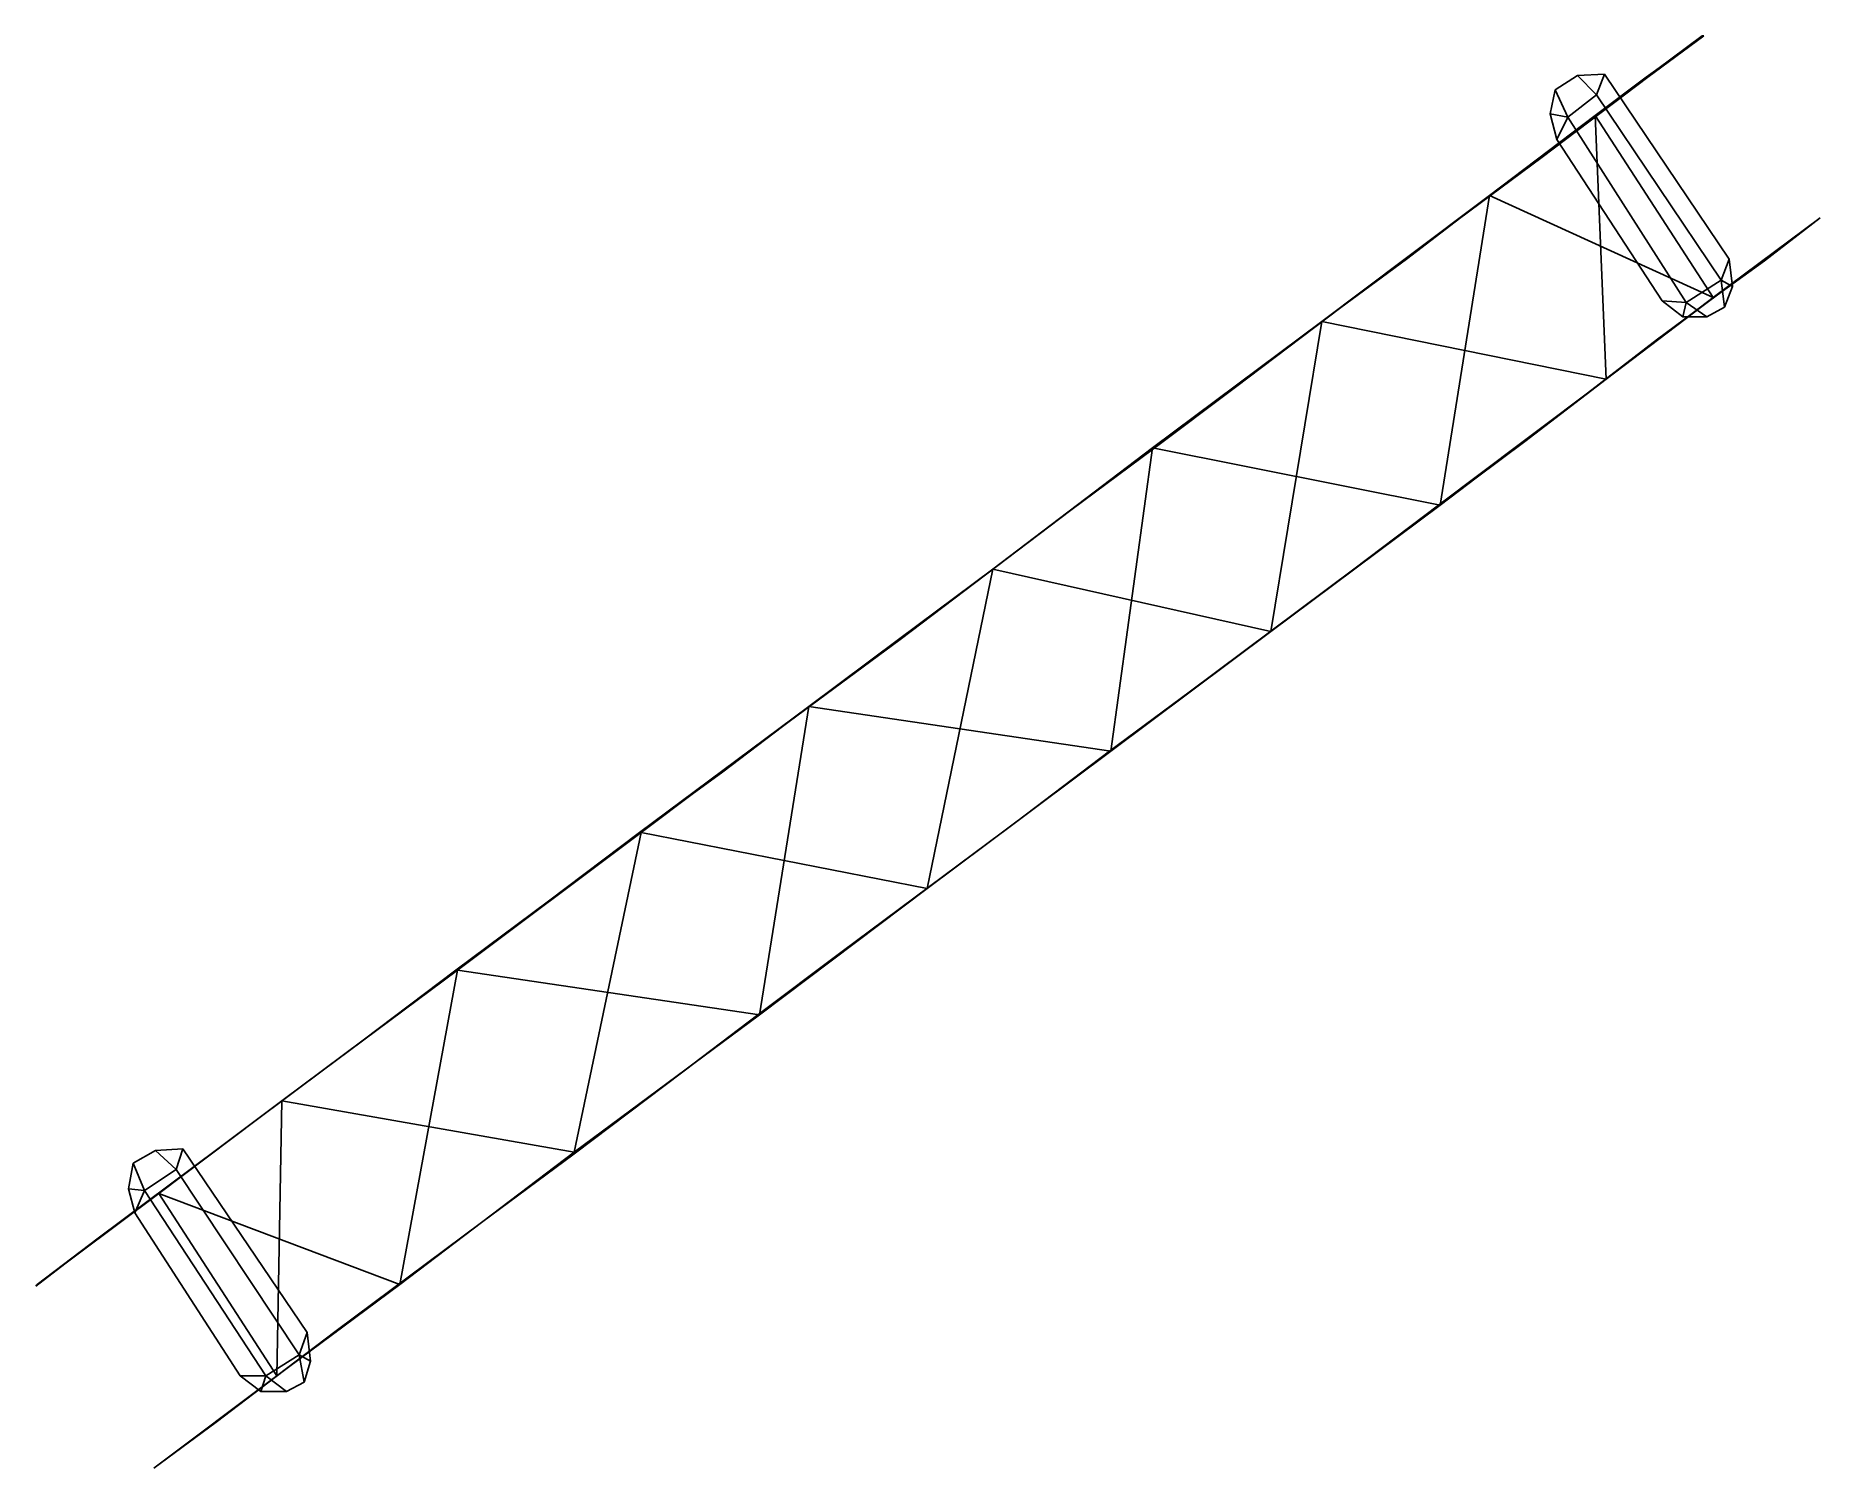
# Model space of a CAD drawing. Header units: metres. Extents: x -969 to 148, y -1784 to -887.
import ezdxf

# ---------------------------------------------------------------- set-up
doc = ezdxf.new("R2010")
doc.units = ezdxf.units.M

msp = doc.modelspace()

# ---------------------------------------------------------------- linework, layer by layer
for p, q in [((74, -887, 145), (7, -937, 205)), ((39, -913, 93), (75, -887, 94)), ((40, -913, 144), (74, -887, 145)), ((75, -887, 94), (40, -913, 144)), ((74, -887, 145), (75, -887, 94)), ((-26, -963, 144), (40, -913, 144)), ((-4, -912, -11), (-18, -921, -11)), ((13, -911, -11), (-4, -912, -11)), ((13, -911, -11), (-4, -912, -11)), ((-4, -912, -11), (8, -924, 91)), ((40, -913, 144), (7, -937, 93)), ((7, -937, 93), (39, -913, 93)), ((13, -911, -11), (8, -924, 91)), ((13, -911, -11), (91, -1027, -11)), ((40, -913, 144), (39, -913, 93)), ((-18, -921, -11), (-21, -936, -11)), ((-18, -921, -11), (-21, -936, -11)), ((-10, -938, 91), (-18, -921, -11)), ((-10, -938, 91), (8, -924, 91)), ((8, -924, 91), (86, -1040, 91)), ((7, -937, 205), (-59, -987, 253)), ((7, -937, 93), (-26, -963, 144)), ((-26, -963, 95), (7, -937, 93)), ((-21, -936, -11), (-10, -938, 91)), ((-21, -936, -11), (-17, -952, -11)), ((-10, -938, 91), (-17, -952, -11)), ((-10, -938, 91), (64, -1054, 91)), ((14, -1102, 252), (7, -937, 205)), ((7, -937, 205), (81, -1051, 205)), ((7, -937, 205), (7, -937, 93)), ((-17, -952, -11), (49, -1053, -11)), ((-111, -1026, 145), (-26, -963, 144)), ((-26, -963, 144), (-59, -987, 94)), ((-59, -987, 94), (-26, -963, 95)), ((-26, -963, 144), (-26, -963, 95)), ((-59, -987, 253), (-164, -1066, 313)), ((-59, -987, 94), (-111, -1026, 145)), ((-111, -1027, 93), (-59, -987, 94)), ((-59, -987, 253), (-90, -1181, 312)), ((81, -1051, 205), (-59, -987, 253)), ((-59, -987, 253), (-59, -987, 94)), ((148, -1001, 144), (81, -1051, 205)), ((113, -1028, 93), (148, -1001, 93)), ((114, -1027, 143), (148, -1001, 144)), ((148, -1001, 93), (114, -1027, 143)), ((148, -1001, 144), (148, -1001, 93)), ((-218, -1107, 145), (-111, -1026, 145)), ((-111, -1026, 145), (-164, -1066, 93)), ((-164, -1066, 93), (-111, -1027, 93)), ((-111, -1026, 145), (-111, -1027, 93)), ((46, -1077, 144), (114, -1027, 143)), ((114, -1027, 143), (80, -1052, 93)), ((86, -1040, 91), (91, -1027, -11)), ((93, -1044, -11), (91, -1027, -11)), ((114, -1027, 143), (113, -1028, 93)), ((80, -1052, 93), (113, -1028, 93)), ((86, -1040, 91), (64, -1054, 91)), ((64, -1054, 91), (86, -1040, 91)), ((88, -1057, -11), (86, -1040, 91)), ((86, -1040, 91), (93, -1044, -11)), ((93, -1044, -11), (88, -1057, -11)), ((88, -1057, -11), (93, -1044, -11)), ((81, -1051, 205), (14, -1102, 252)), ((80, -1052, 93), (46, -1077, 144)), ((47, -1077, 94), (80, -1052, 93)), ((64, -1054, 91), (49, -1053, -11)), ((49, -1053, -11), (62, -1063, -11)), ((62, -1063, -11), (64, -1054, 91)), ((64, -1054, 91), (77, -1063, -11)), ((77, -1063, -11), (88, -1057, -11)), ((81, -1051, 205), (80, -1052, 93)), ((-164, -1066, 313), (-270, -1145, 354)), ((-164, -1066, 93), (-218, -1107, 145)), ((-218, -1107, 93), (-164, -1066, 93)), ((-196, -1260, 354), (-164, -1066, 313)), ((-164, -1066, 313), (14, -1102, 252)), ((-164, -1066, 313), (-164, -1066, 93)), ((77, -1063, -11), (62, -1063, -11)), ((62, -1063, -11), (77, -1063, -11)), ((-37, -1141, 144), (46, -1077, 144)), ((46, -1077, 144), (14, -1102, 93)), ((14, -1102, 93), (47, -1077, 94)), ((46, -1077, 144), (47, -1077, 94)), ((14, -1102, 252), (-90, -1181, 312)), ((-38, -1141, 93), (14, -1102, 93)), ((14, -1102, 93), (-37, -1141, 144)), ((14, -1102, 252), (14, -1102, 93)), ((-321, -1184, 145), (-218, -1107, 145)), ((-218, -1107, 145), (-270, -1146, 94)), ((-270, -1146, 94), (-218, -1107, 93)), ((-218, -1107, 145), (-218, -1107, 93)), ((-270, -1145, 354), (-370, -1221, 372)), ((-270, -1146, 94), (-321, -1184, 145)), ((-321, -1184, 93), (-270, -1146, 94)), ((-270, -1145, 354), (-296, -1335, 372)), ((-90, -1181, 312), (-270, -1145, 354)), ((-270, -1145, 354), (-270, -1146, 94)), ((-144, -1221, 145), (-37, -1141, 144)), ((-37, -1141, 144), (-91, -1181, 93)), ((-91, -1181, 93), (-38, -1141, 93)), ((-37, -1141, 144), (-38, -1141, 93)), ((-428, -1265, 145), (-321, -1184, 145)), ((-321, -1184, 145), (-370, -1221, 93)), ((-370, -1221, 93), (-321, -1184, 93)), ((-321, -1184, 145), (-321, -1184, 93)), ((-90, -1181, 312), (-196, -1260, 354)), ((-91, -1181, 93), (-144, -1221, 145)), ((-144, -1221, 93), (-91, -1181, 93)), ((-90, -1181, 312), (-91, -1181, 93)), ((-370, -1221, 372), (-485, -1307, 372)), ((-429, -1265, 93), (-370, -1221, 93)), ((-370, -1221, 93), (-428, -1265, 145)), ((-411, -1421, 372), (-370, -1221, 372)), ((-370, -1221, 372), (-196, -1260, 354)), ((-370, -1221, 372), (-370, -1221, 93)), ((-247, -1298, 144), (-144, -1221, 145)), ((-144, -1221, 145), (-196, -1260, 93)), ((-196, -1260, 93), (-144, -1221, 93)), ((-144, -1221, 145), (-144, -1221, 93)), ((-196, -1260, 354), (-296, -1335, 372)), ((-196, -1260, 93), (-247, -1298, 144)), ((-247, -1298, 93), (-196, -1260, 93)), ((-196, -1260, 354), (-196, -1260, 93)), ((-539, -1347, 145), (-428, -1265, 145)), ((-428, -1265, 145), (-485, -1307, 94)), ((-485, -1307, 94), (-429, -1265, 93)), ((-428, -1265, 145), (-429, -1265, 93)), ((-355, -1379, 145), (-247, -1298, 144)), ((-247, -1298, 144), (-297, -1335, 93)), ((-297, -1335, 93), (-247, -1298, 93)), ((-247, -1298, 144), (-247, -1298, 93)), ((-485, -1307, 372), (-590, -1386, 355)), ((-485, -1307, 94), (-539, -1347, 145)), ((-539, -1348, 93), (-485, -1307, 94)), ((-485, -1307, 372), (-516, -1500, 354)), ((-296, -1335, 372), (-485, -1307, 372)), ((-485, -1307, 372), (-485, -1307, 94)), ((-296, -1335, 372), (-411, -1421, 372)), ((-297, -1335, 93), (-355, -1379, 145)), ((-355, -1379, 93), (-297, -1335, 93)), ((-296, -1335, 372), (-297, -1335, 93)), ((-648, -1429, 144), (-539, -1347, 145)), ((-539, -1347, 145), (-591, -1386, 93)), ((-591, -1386, 93), (-539, -1348, 93)), ((-539, -1347, 145), (-539, -1348, 93)), ((-465, -1461, 144), (-355, -1379, 145)), ((-355, -1379, 145), (-411, -1421, 93)), ((-411, -1421, 93), (-355, -1379, 93)), ((-355, -1379, 145), (-355, -1379, 93)), ((-590, -1386, 355), (-705, -1472, 312)), ((-649, -1430, 93), (-591, -1386, 93)), ((-591, -1386, 93), (-648, -1429, 144)), ((-632, -1586, 312), (-590, -1386, 355)), ((-590, -1386, 355), (-591, -1386, 93)), ((-590, -1386, 355), (-411, -1421, 372)), ((-764, -1516, 144), (-648, -1429, 144)), ((-648, -1429, 144), (-706, -1472, 94)), ((-648, -1429, 144), (-649, -1430, 93)), ((-411, -1421, 372), (-516, -1500, 354)), ((-466, -1462, 93), (-411, -1421, 93)), ((-411, -1421, 93), (-465, -1461, 144)), ((-411, -1421, 372), (-411, -1421, 93)), ((-706, -1472, 94), (-649, -1430, 93)), ((-575, -1544, 144), (-465, -1461, 144)), ((-465, -1461, 144), (-517, -1500, 93)), ((-517, -1500, 93), (-466, -1462, 93)), ((-465, -1461, 144), (-466, -1462, 93)), ((-705, -1472, 312), (-815, -1554, 253)), ((-706, -1472, 94), (-764, -1516, 144)), ((-764, -1516, 94), (-706, -1472, 94)), ((-705, -1472, 312), (-741, -1669, 252)), ((-705, -1472, 312), (-706, -1472, 94)), ((-516, -1500, 354), (-705, -1472, 312)), ((-516, -1500, 354), (-632, -1586, 312)), ((-517, -1500, 93), (-575, -1544, 144)), ((-575, -1544, 93), (-517, -1500, 93)), ((-516, -1500, 354), (-517, -1500, 93)), ((-855, -1584, 145), (-764, -1516, 144)), ((-764, -1516, 144), (-815, -1554, 93)), ((-815, -1554, 93), (-764, -1516, 94)), ((-764, -1516, 144), (-764, -1516, 94)), ((-690, -1630, 144), (-575, -1544, 144)), ((-575, -1544, 144), (-632, -1587, 93)), ((-632, -1587, 93), (-575, -1544, 93)), ((-575, -1544, 144), (-575, -1544, 93)), ((-815, -1554, 253), (-892, -1612, 205)), ((-815, -1554, 93), (-855, -1584, 145)), ((-855, -1584, 93), (-815, -1554, 93)), ((-818, -1726, 204), (-815, -1554, 253)), ((-815, -1554, 253), (-632, -1586, 312)), ((-815, -1554, 253), (-815, -1554, 93)), ((-930, -1640, 144), (-855, -1584, 145)), ((-894, -1585, -26), (-908, -1593, -26)), ((-877, -1584, -26), (-894, -1585, -26)), ((-877, -1584, -26), (-894, -1585, -26)), ((-894, -1585, -26), (-881, -1597, 91)), ((-855, -1584, 145), (-892, -1612, 94)), ((-892, -1612, 94), (-855, -1584, 93)), ((-877, -1584, -26), (-881, -1597, 91)), ((-877, -1584, -26), (-799, -1699, -26)), ((-855, -1584, 145), (-855, -1584, 93)), ((-632, -1586, 312), (-741, -1669, 252)), ((-632, -1586, 312), (-632, -1587, 93)), ((-908, -1593, -26), (-911, -1609, -26)), ((-908, -1593, -26), (-911, -1609, -26)), ((-901, -1610, 91), (-908, -1593, -26)), ((-901, -1610, 91), (-881, -1597, 91)), ((-881, -1597, 91), (-804, -1713, 91)), ((-632, -1587, 93), (-690, -1630, 144)), ((-690, -1630, 93), (-632, -1587, 93)), ((-892, -1612, 205), (-968, -1669, 145)), ((-892, -1612, 94), (-930, -1640, 144)), ((-930, -1640, 95), (-892, -1612, 94)), ((-911, -1609, -26), (-901, -1610, 91)), ((-911, -1609, -26), (-907, -1624, -26)), ((-901, -1610, 91), (-907, -1624, -26)), ((-901, -1610, 91), (-825, -1726, 91)), ((-892, -1612, 205), (-818, -1726, 204)), ((-741, -1669, 252), (-892, -1612, 205)), ((-892, -1612, 205), (-892, -1612, 94)), ((-907, -1624, -26), (-841, -1726, -26)), ((-781, -1698, 145), (-690, -1630, 144)), ((-690, -1630, 144), (-741, -1669, 93)), ((-741, -1669, 93), (-690, -1630, 93)), ((-690, -1630, 144), (-690, -1630, 93)), ((-930, -1640, 144), (-969, -1670, 93)), ((-969, -1670, 93), (-930, -1640, 95)), ((-968, -1669, 145), (-930, -1640, 144)), ((-930, -1640, 144), (-930, -1640, 95)), ((-968, -1669, 145), (-969, -1670, 93)), ((-818, -1726, 93), (-741, -1669, 93)), ((-741, -1669, 252), (-818, -1726, 204)), ((-741, -1669, 93), (-781, -1698, 145)), ((-741, -1669, 252), (-741, -1669, 93)), ((-856, -1755, 144), (-781, -1698, 145)), ((-781, -1698, 145), (-818, -1726, 93)), ((-804, -1713, 91), (-799, -1699, -26)), ((-797, -1717, -26), (-799, -1699, -26)), ((-781, -1698, 145), (-781, -1699, 145)), ((-804, -1713, 91), (-825, -1726, 91)), ((-825, -1726, 91), (-804, -1713, 91)), ((-801, -1730, -26), (-804, -1713, 91)), ((-804, -1713, 91), (-797, -1717, -26)), ((-797, -1717, -26), (-801, -1730, -26)), ((-801, -1730, -26), (-797, -1717, -26)), ((-818, -1726, 204), (-895, -1784, 145)), ((-818, -1726, 93), (-856, -1755, 144)), ((-856, -1755, 94), (-818, -1726, 93)), ((-825, -1726, 91), (-841, -1726, -26)), ((-841, -1726, -26), (-828, -1736, -26)), ((-828, -1736, -26), (-825, -1726, 91)), ((-825, -1726, 91), (-812, -1736, -26)), ((-818, -1726, 204), (-818, -1726, 93)), ((-812, -1736, -26), (-801, -1730, -26)), ((-812, -1736, -26), (-828, -1736, -26)), ((-828, -1736, -26), (-812, -1736, -26)), ((-895, -1784, 145), (-856, -1755, 144)), ((-856, -1755, 144), (-895, -1784, 93)), ((-895, -1784, 93), (-856, -1755, 94)), ((-856, -1755, 144), (-856, -1755, 94)), ((-895, -1784, 145), (-895, -1784, 93))]:
    msp.add_line(p, q)

doc.saveas('drawing.dxf')
